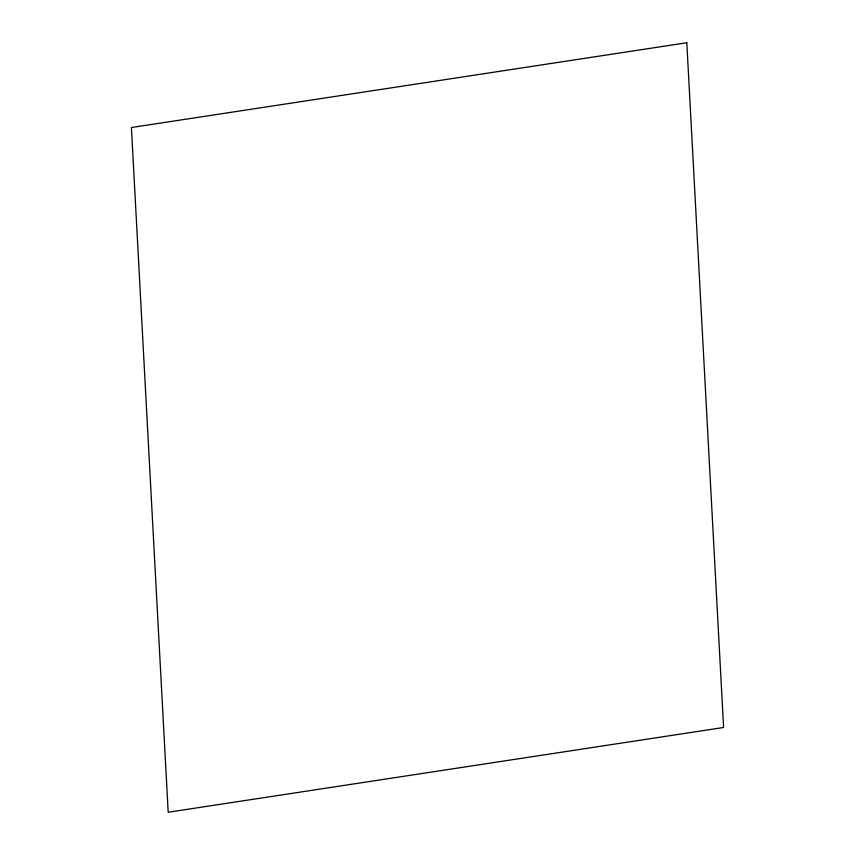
<?xml version="1.0" encoding="UTF-8"?>
<svg xmlns="http://www.w3.org/2000/svg" width="855" height="855" viewBox="0 0 855 855"><rect width="100%" height="100%" fill="white"/><g stroke="black" fill="none" stroke-linecap="round" stroke-linejoin="round"><path stroke-width="1.28" d="M686.811 42.75L131.413 127.513L168.189 812.25L723.587 727.487L686.811 42.75"/></g></svg>
